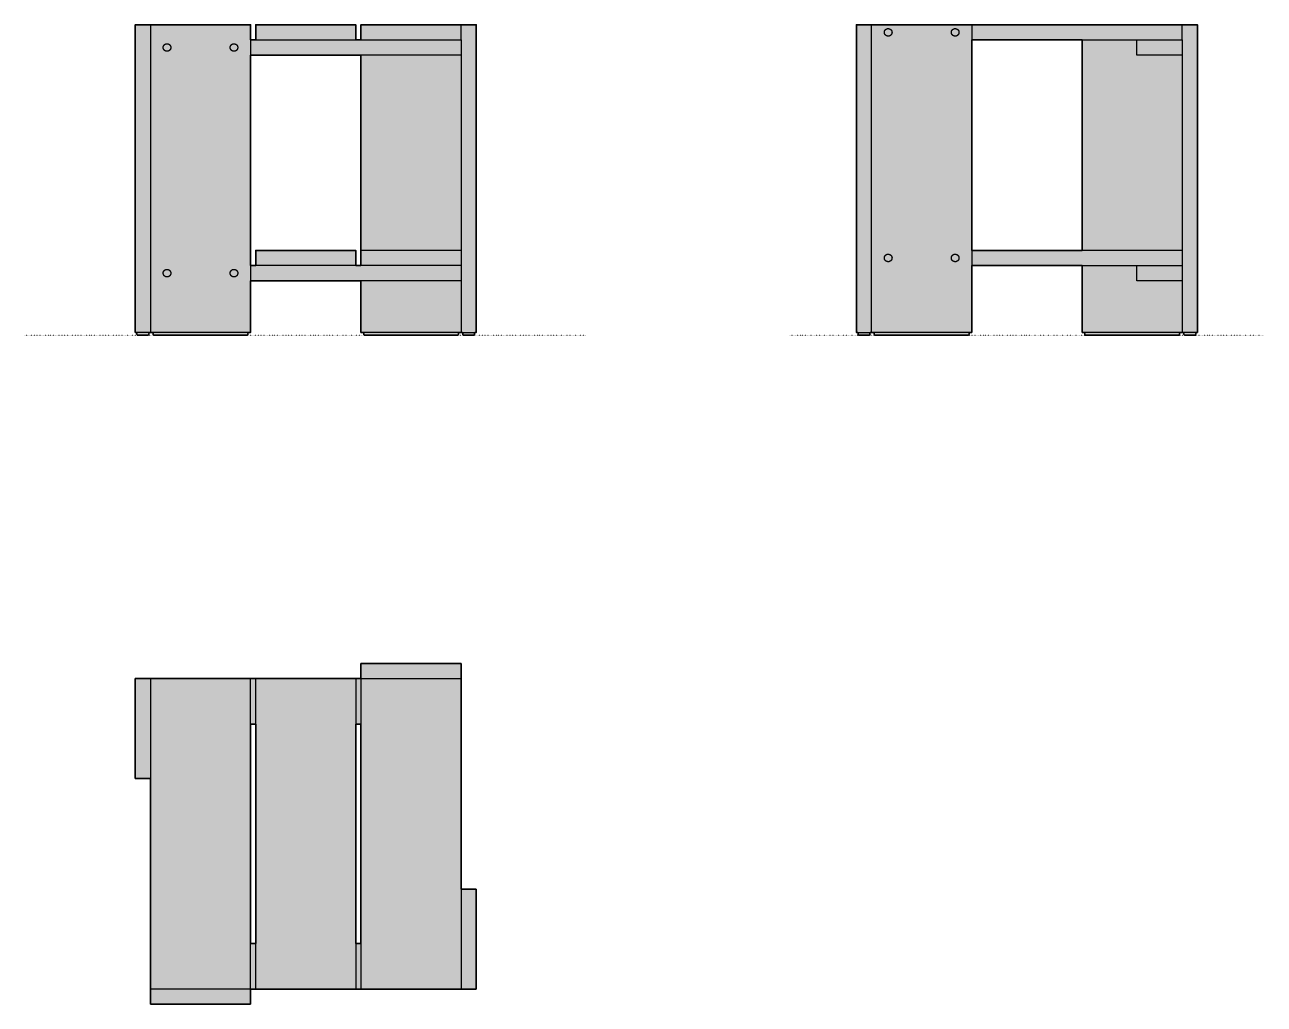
# Model space of a CAD drawing. Header units: millimetres. Extents: x 0 to 1796, y -970 to 450.
import ezdxf

# ---------------------------------------------------------------- set-up
doc = ezdxf.new("R2010")
doc.units = ezdxf.units.MM
doc.linetypes.add('Dots', pattern=[1, 0, -1])
doc.layers.add('Blocks', color=7, linetype='Continuous')
doc.layers.add('Blocks$Fill', color=7, linetype='Continuous', true_color=0xffffff)
for name, color, linetype, lineweight, true_color in [('Blocks$Inner', 7, 'Continuous', 25, 0x007f00), ('Blocks$Outline', 7, 'Continuous', 35, 0xff3f3f), ('Groud', 7, 'Dots', 25, 0x243775)]:
    doc.layers.add(name, color=color, linetype=linetype, lineweight=lineweight, true_color=true_color)

# ---------------------------------------------------------------- blocks, each defined once
blk = doc.blocks.new('Crate Side Table Top')
at = {"layer": 'Blocks$Fill'}
h = blk.add_hatch(color=256, dxfattribs=at)
h.paths.add_polyline_path([(450, 319.5), (305, 319.5), (305, 297.5), (297.5, 297.5), (152.5, 297.5), (145, 297.5), (0, 297.5), (-22, 297.5), (-22, 152.5), (0, 152.5), (0, -152.5), (0, -174.5), (145, -174.5), (145, -152.5), (152.5, -152.5), (297.5, -152.5), (305, -152.5), (450, -152.5), (472, -152.5), (472, -7.5), (450, -7.5), (450, 297.5)], flags=0)
h.paths.add_polyline_path([(305, 231.5), (305, -86.5), (297.5, -86.5), (297.5, 231.5)], flags=0)
h.paths.add_polyline_path([(152.5, 231.5), (152.5, -86.5), (145, -86.5), (145, 231.5)], flags=0)
at = {"layer": 'Blocks$Inner'}
for p, q in [((152.5, -152.5), (152.5, 297.5)), ((297.5, 297.5), (297.5, -152.5)), ((152.5, 231.5), (145, 231.5)), ((305, 231.5), (297.5, 231.5)), ((450, -7.5), (450, -152.5)), ((145, -86.5), (152.5, -86.5)), ((297.5, -86.5), (305, -86.5))]:
    blk.add_line(p, q, dxfattribs=at)
blk.add_lwpolyline([(450, -152.5), (472, -152.5), (472, -7.5), (450, -7.5), (450, 297.5), (450, 319.5), (305, 319.5), (305, 297.5), (305, -152.5)], close=True, dxfattribs=at)
for points in [[(0, 297.5), (0, 152.5), (-22, 152.5), (-22, 297.5), (0, 297.5), (145, 297.5), (152.5, 297.5), (297.5, 297.5), (305, 297.5), (450, 297.5)], [(305, -152.5), (297.5, -152.5), (152.5, -152.5), (145, -152.5), (145, 297.5)], [(0, 152.5), (0, -152.5), (0, -174.5), (145, -174.5), (145, -152.5), (0, -152.5)]]:
    blk.add_lwpolyline(points, dxfattribs=at)
at = {"layer": 'Blocks$Outline'}
for points in [[(450, 319.5), (305, 319.5)], [(305, 319.5), (305, 297.5)], [(450, 297.5), (450, 319.5)], [(0, 297.5), (-22, 297.5)], [(-22, 297.5), (-22, 152.5)], [(145, 297.5), (0, 297.5)], [(152.5, 297.5), (145, 297.5)], [(297.5, 297.5), (152.5, 297.5)], [(305, 297.5), (297.5, 297.5)], [(450, -7.5), (450, 297.5)], [(145, -86.5), (145, 231.5)], [(145, 231.5), (152.5, 231.5)], [(152.5, 231.5), (152.5, -86.5)], [(297.5, -86.5), (297.5, 231.5)], [(297.5, 231.5), (305, 231.5)], [(305, 231.5), (305, -86.5)], [(-22, 152.5), (0, 152.5)], [(0, 152.5), (0, -152.5)], [(472, -7.5), (450, -7.5)], [(472, -152.5), (472, -7.5)], [(152.5, -86.5), (145, -86.5)], [(305, -86.5), (297.5, -86.5)], [(0, -152.5), (0, -174.5)], [(145, -174.5), (145, -152.5)], [(145, -152.5), (152.5, -152.5)], [(152.5, -152.5), (297.5, -152.5)], [(297.5, -152.5), (305, -152.5)], [(305, -152.5), (450, -152.5)], [(450, -152.5), (472, -152.5)], [(0, -174.5), (145, -174.5)]]:
    blk.add_lwpolyline(points, dxfattribs=at)
blk = doc.blocks.new('Crate Side Table Side')
at = {"layer": 'Blocks$Fill'}
h = blk.add_hatch(color=256, dxfattribs=at)
h.paths.add_polyline_path([(588.7, 4), (590.7, 4), (590.7, 41.6), (590.7, 450), (568.7, 450), (96.7, 450), (96.7, 41.6), (96.7, 4), (98.7, 4), (99.1, 1.2), (99.1, 1.2), (99.2, 1.1), (99.2, 1.1), (99.2, 1), (99.2, 1), (99.2, 0.9), (99.2, 0.9), (99.3, 0.8), (99.3, 0.8), (99.3, 0.7), (99.3, 0.7), (99.4, 0.7), (99.4, 0.6), (99.4, 0.6), (99.5, 0.5), (99.5, 0.5), (99.5, 0.5), (99.6, 0.4), (99.6, 0.4), (99.6, 0.4), (99.7, 0.3), (99.7, 0.3), (99.7, 0.3), (99.8, 0.2), (99.8, 0.2), (99.9, 0.2), (99.9, 0.2), (100, 0.1), (100, 0.1), (100.1, 0.1), (100.1, 0.1), (100.2, 0.1), (100.2, 0.1), (100.3, 0), (100.3, 0), (100.4, 0), (100.4, 0), (100.5, 0), (100.5, 0), (100.6, 0), (100.6, 0), (114.8, 0), (114.9, 0), (114.9, 0), (115, 0), (115, 0), (115.1, 0), (115.1, 0), (115.2, 0.1), (115.2, 0.1), (115.3, 0.1), (115.3, 0.1), (115.4, 0.1), (115.4, 0.1), (115.5, 0.2), (115.5, 0.2), (115.6, 0.2), (115.6, 0.3), (115.6, 0.3), (115.7, 0.3), (115.7, 0.3), (115.8, 0.4), (115.8, 0.4), (115.8, 0.4), (115.9, 0.5), (115.9, 0.5), (115.9, 0.6), (116, 0.6), (116, 0.6), (116, 0.7), (116.1, 0.7), (116.1, 0.8), (116.1, 0.8), (116.1, 0.9), (116.2, 0.9), (116.2, 1), (116.2, 1), (116.2, 1.1), (116.2, 1.1), (116.2, 1.2), (116.2, 1.2), (116.3, 1.3), (116.7, 4), (118.7, 4), (122.2, 4), (122.6, 1.2), (122.6, 1.2), (122.7, 1.1), (122.7, 1.1), (122.7, 1), (122.7, 1), (122.7, 0.9), (122.7, 0.9), (122.8, 0.8), (122.8, 0.8), (122.8, 0.7), (122.8, 0.7), (122.9, 0.7), (122.9, 0.6), (122.9, 0.6), (123, 0.5), (123, 0.5), (123, 0.5), (123.1, 0.4), (123.1, 0.4), (123.1, 0.4), (123.2, 0.3), (123.2, 0.3), (123.2, 0.3), (123.3, 0.2), (123.3, 0.2), (123.4, 0.2), (123.4, 0.2), (123.5, 0.1), (123.5, 0.1), (123.6, 0.1), (123.6, 0.1), (123.7, 0.1), (123.7, 0.1), (123.8, 0), (123.8, 0), (123.9, 0), (123.9, 0), (124, 0), (124, 0), (124.1, 0), (124.1, 0), (258.3, 0), (258.4, 0), (258.4, 0), (258.5, 0), (258.5, 0), (258.6, 0), (258.6, 0), (258.7, 0.1), (258.7, 0.1), (258.8, 0.1), (258.8, 0.1), (258.9, 0.1), (258.9, 0.1), (259, 0.2), (259, 0.2), (259.1, 0.2), (259.1, 0.2), (259.1, 0.3), (259.2, 0.3), (259.2, 0.3), (259.3, 0.4), (259.3, 0.4), (259.3, 0.4), (259.4, 0.5), (259.4, 0.5), (259.4, 0.6), (259.5, 0.6), (259.5, 0.6), (259.5, 0.7), (259.6, 0.7), (259.6, 0.8), (259.6, 0.8), (259.6, 0.9), (259.7, 0.9), (259.7, 1), (259.7, 1), (259.7, 1.1), (259.7, 1.1), (259.7, 1.2), (259.7, 1.2), (259.8, 1.3), (260.2, 4), (263.7, 4), (263.7, 41.6), (263.7, 101), (423.7, 101), (423.7, 4), (427.2, 4), (427.6, 1.2), (427.6, 1.2), (427.7, 1.1), (427.7, 1.1), (427.7, 1), (427.7, 1), (427.7, 0.9), (427.7, 0.9), (427.8, 0.8), (427.8, 0.8), (427.8, 0.7), (427.8, 0.7), (427.9, 0.7), (427.9, 0.6), (427.9, 0.6), (428, 0.5), (428, 0.5), (428, 0.5), (428.1, 0.4), (428.1, 0.4), (428.1, 0.4), (428.2, 0.3), (428.2, 0.3), (428.2, 0.3), (428.3, 0.2), (428.3, 0.2), (428.4, 0.2), (428.4, 0.2), (428.5, 0.1), (428.5, 0.1), (428.6, 0.1), (428.6, 0.1), (428.7, 0.1), (428.7, 0.1), (428.8, 0), (428.8, 0), (428.9, 0), (428.9, 0), (429, 0), (429, 0), (429.1, 0), (429.1, 0), (563.3, 0), (563.4, 0), (563.4, 0), (563.5, 0), (563.5, 0), (563.6, 0), (563.6, 0), (563.7, 0.1), (563.7, 0.1), (563.8, 0.1), (563.8, 0.1), (563.9, 0.1), (563.9, 0.1), (564, 0.2), (564, 0.2), (564.1, 0.2), (564.1, 0.2), (564.1, 0.3), (564.2, 0.3), (564.2, 0.3), (564.3, 0.4), (564.3, 0.4), (564.3, 0.4), (564.4, 0.5), (564.4, 0.5), (564.4, 0.6), (564.5, 0.6), (564.5, 0.6), (564.5, 0.7), (564.6, 0.7), (564.6, 0.8), (564.6, 0.8), (564.6, 0.9), (564.7, 0.9), (564.7, 1), (564.7, 1), (564.7, 1.1), (564.7, 1.1), (564.7, 1.2), (564.7, 1.2), (564.8, 1.3), (565.2, 4), (570.7, 4), (571.1, 1.2), (571.1, 1.2), (571.2, 1.1), (571.2, 1.1), (571.2, 1), (571.2, 1), (571.2, 0.9), (571.2, 0.9), (571.3, 0.8), (571.3, 0.8), (571.3, 0.7), (571.3, 0.7), (571.4, 0.7), (571.4, 0.6), (571.4, 0.6), (571.5, 0.5), (571.5, 0.5), (571.5, 0.5), (571.6, 0.4), (571.6, 0.4), (571.6, 0.4), (571.7, 0.3), (571.7, 0.3), (571.7, 0.3), (571.8, 0.2), (571.8, 0.2), (571.9, 0.2), (571.9, 0.2), (572, 0.1), (572, 0.1), (572.1, 0.1), (572.1, 0.1), (572.2, 0.1), (572.2, 0.1), (572.3, 0), (572.3, 0), (572.4, 0), (572.4, 0), (572.5, 0), (572.5, 0), (572.6, 0), (572.6, 0), (586.8, 0), (586.9, 0), (586.9, 0), (587, 0), (587, 0), (587.1, 0), (587.1, 0), (587.2, 0.1), (587.2, 0.1), (587.3, 0.1), (587.3, 0.1), (587.4, 0.1), (587.4, 0.1), (587.5, 0.2), (587.5, 0.2), (587.6, 0.2), (587.6, 0.2), (587.6, 0.3), (587.7, 0.3), (587.7, 0.3), (587.8, 0.4), (587.8, 0.4), (587.8, 0.4), (587.9, 0.5), (587.9, 0.5), (587.9, 0.6), (588, 0.6), (588, 0.6), (588, 0.7), (588.1, 0.7), (588.1, 0.8), (588.1, 0.8), (588.1, 0.9), (588.2, 0.9), (588.2, 1), (588.2, 1), (588.2, 1.1), (588.2, 1.1), (588.2, 1.2), (588.2, 1.2), (588.3, 1.3)], flags=0)
h.paths.add_polyline_path([(423.7, 123), (263.7, 123), (263.7, 428), (423.7, 428)], flags=0)
at = {"layer": 'Blocks$Inner'}
for p, q in [((263.7, 428), (502.7, 428)), ((423.7, 123), (423.7, 428)), ((568.7, 428), (568.7, 101)), ((568.7, 123), (263.7, 123))]:
    blk.add_line(p, q, dxfattribs=at)
for points in [[(568.7, 450), (263.7, 450), (118.7, 450), (96.7, 450), (96.7, 41.6), (96.7, 4), (118.7, 4), (118.7, 41.6), (118.7, 450)], [(263.7, 450), (263.7, 41.6), (263.7, 4), (118.7, 4)], [(568.7, 406), (502.7, 406), (502.7, 428), (568.7, 428), (568.7, 450), (590.7, 450), (590.7, 41.6), (590.7, 4), (568.7, 4), (423.7, 4), (423.7, 41.6), (423.7, 101)], [(263.7, 101), (568.7, 101), (568.7, 79), (502.7, 79), (502.7, 101)], [(568.7, 79), (568.7, 41.6), (568.7, 4)], [(100.1, 0.1), (99.6, 0.4), (99.6, 0.4), (99.5, 0.5), (99.5, 0.5), (99.5, 0.5), (99.4, 0.6), (99.4, 0.6), (99.4, 0.7), (99.3, 0.7), (99.3, 0.7), (99.3, 0.8), (99.3, 0.8), (99.2, 0.9), (99.2, 0.9), (99.2, 1), (99.2, 1), (99.2, 1.1), (99.2, 1.1), (99.1, 1.2), (99.1, 1.2), (99.1, 1.3), (98.7, 4)], [(116.7, 4), (116.3, 1.3), (116.2, 1.2), (116.2, 1.2), (116.2, 1.1), (116.2, 1.1), (116.2, 1), (116.2, 1), (116.2, 0.9), (116.1, 0.9), (116.1, 0.8), (116.1, 0.8), (116.1, 0.7), (116, 0.7), (116, 0.6), (116, 0.6), (115.9, 0.6), (115.9, 0.5), (115.9, 0.5), (115.8, 0.4), (115.8, 0.4), (115.8, 0.4), (115.7, 0.3), (115.7, 0.3), (115.6, 0.3), (115.6, 0.3), (115.6, 0.2), (115.5, 0.2), (115.5, 0.2), (115.4, 0.1), (115.4, 0.1), (115.3, 0.1), (115.3, 0.1), (115.2, 0.1), (115.2, 0.1), (115.1, 0), (115.1, 0), (115, 0), (115, 0), (114.9, 0), (114.9, 0), (114.8, 0), (114.8, 0), (114.7, 0), (113.6, 0), (113.3, 0), (102.1, 0), (101.9, 0), (100.7, 0), (100.6, 0), (100.6, 0), (100.5, 0), (100.5, 0), (100.4, 0), (100.4, 0), (100.3, 0), (100.3, 0), (100.2, 0.1), (100.2, 0.1), (100.1, 0.1), (100.1, 0.1), (100, 0.1), (100, 0.1), (99.9, 0.2), (99.9, 0.2), (99.8, 0.2), (99.8, 0.2), (99.7, 0.3), (99.7, 0.3), (99.7, 0.3), (99.6, 0.4), (99.6, 0.4)], [(123.6, 0.1), (123.1, 0.4), (123.1, 0.4), (123, 0.5), (123, 0.5), (123, 0.5), (122.9, 0.6), (122.9, 0.6), (122.9, 0.7), (122.8, 0.7), (122.8, 0.7), (122.8, 0.8), (122.8, 0.8), (122.7, 0.9), (122.7, 0.9), (122.7, 1), (122.7, 1), (122.7, 1.1), (122.7, 1.1), (122.6, 1.2), (122.6, 1.2), (122.6, 1.3), (122.2, 4)], [(123.1, 0.4), (123.1, 0.4), (123.2, 0.3), (123.2, 0.3), (123.2, 0.3), (123.3, 0.2), (123.3, 0.2), (123.4, 0.2), (123.4, 0.2), (123.5, 0.1), (123.5, 0.1), (123.6, 0.1), (123.6, 0.1), (123.7, 0.1), (123.7, 0.1), (123.8, 0), (123.8, 0), (123.9, 0), (123.9, 0), (124, 0), (124, 0), (124.1, 0), (124.1, 0), (124.2, 0), (125.4, 0), (125.6, 0), (256.8, 0), (257.1, 0), (258.2, 0), (258.3, 0), (258.3, 0), (258.4, 0), (258.4, 0), (258.5, 0), (258.5, 0), (258.6, 0), (258.6, 0), (258.7, 0.1), (258.7, 0.1), (258.8, 0.1), (258.8, 0.1), (258.9, 0.1), (258.9, 0.1), (259, 0.2), (259, 0.2), (259.1, 0.2), (259.1, 0.2), (259.1, 0.3), (259.2, 0.3), (259.2, 0.3), (259.3, 0.4), (259.3, 0.4), (259.3, 0.4), (259.4, 0.5), (259.4, 0.5), (259.4, 0.6), (259.5, 0.6), (259.5, 0.6), (259.5, 0.7), (259.6, 0.7), (259.6, 0.8), (259.6, 0.8), (259.6, 0.9), (259.7, 0.9), (259.7, 1), (259.7, 1), (259.7, 1.1), (259.7, 1.1), (259.7, 1.2), (259.7, 1.2), (259.8, 1.3), (260.2, 4)], [(428.6, 0.1), (428.1, 0.4), (428.1, 0.4), (428, 0.5), (428, 0.5), (428, 0.5), (427.9, 0.6), (427.9, 0.6), (427.9, 0.7), (427.8, 0.7), (427.8, 0.7), (427.8, 0.8), (427.8, 0.8), (427.7, 0.9), (427.7, 0.9), (427.7, 1), (427.7, 1), (427.7, 1.1), (427.7, 1.1), (427.6, 1.2), (427.6, 1.2), (427.6, 1.3), (427.2, 4)], [(428.1, 0.4), (428.1, 0.4), (428.2, 0.3), (428.2, 0.3), (428.2, 0.3), (428.3, 0.2), (428.3, 0.2), (428.4, 0.2), (428.4, 0.2), (428.5, 0.1), (428.5, 0.1), (428.6, 0.1), (428.6, 0.1), (428.7, 0.1), (428.7, 0.1), (428.8, 0), (428.8, 0), (428.9, 0), (428.9, 0), (429, 0), (429, 0), (429.1, 0), (429.1, 0), (429.2, 0), (430.4, 0), (430.6, 0), (561.8, 0), (562.1, 0), (563.2, 0), (563.3, 0), (563.3, 0), (563.4, 0), (563.4, 0), (563.5, 0), (563.5, 0), (563.6, 0), (563.6, 0), (563.7, 0.1), (563.7, 0.1), (563.8, 0.1), (563.8, 0.1), (563.9, 0.1), (563.9, 0.1), (564, 0.2), (564, 0.2), (564.1, 0.2), (564.1, 0.2), (564.1, 0.3), (564.2, 0.3), (564.2, 0.3), (564.3, 0.4), (564.3, 0.4), (564.3, 0.4), (564.4, 0.5), (564.4, 0.5), (564.4, 0.6), (564.5, 0.6), (564.5, 0.6), (564.5, 0.7), (564.6, 0.7), (564.6, 0.8), (564.6, 0.8), (564.6, 0.9), (564.7, 0.9), (564.7, 1), (564.7, 1), (564.7, 1.1), (564.7, 1.1), (564.7, 1.2), (564.7, 1.2), (564.8, 1.3), (565.2, 4)], [(572.1, 0.1), (571.6, 0.4), (571.6, 0.4), (571.5, 0.5), (571.5, 0.5), (571.5, 0.5), (571.4, 0.6), (571.4, 0.6), (571.4, 0.7), (571.3, 0.7), (571.3, 0.7), (571.3, 0.8), (571.3, 0.8), (571.2, 0.9), (571.2, 0.9), (571.2, 1), (571.2, 1), (571.2, 1.1), (571.2, 1.1), (571.1, 1.2), (571.1, 1.2), (571.1, 1.3), (570.7, 4)], [(571.6, 0.4), (571.6, 0.4), (571.7, 0.3), (571.7, 0.3), (571.7, 0.3), (571.8, 0.2), (571.8, 0.2), (571.9, 0.2), (571.9, 0.2), (572, 0.1), (572, 0.1), (572.1, 0.1), (572.1, 0.1), (572.2, 0.1), (572.2, 0.1), (572.3, 0), (572.3, 0), (572.4, 0), (572.4, 0), (572.5, 0), (572.5, 0), (572.6, 0), (572.6, 0), (572.7, 0), (573.9, 0), (574.1, 0), (585.3, 0), (585.6, 0), (586.7, 0), (586.8, 0), (586.8, 0), (586.9, 0), (586.9, 0), (587, 0), (587, 0), (587.1, 0), (587.1, 0), (587.2, 0.1), (587.2, 0.1), (587.3, 0.1), (587.3, 0.1), (587.4, 0.1), (587.4, 0.1), (587.5, 0.2), (587.5, 0.2), (587.6, 0.2), (587.6, 0.2), (587.6, 0.3), (587.7, 0.3), (587.7, 0.3), (587.8, 0.4), (587.8, 0.4), (587.8, 0.4), (587.9, 0.5), (587.9, 0.5), (587.9, 0.6), (588, 0.6), (588, 0.6), (588, 0.7), (588.1, 0.7), (588.1, 0.8), (588.1, 0.8), (588.1, 0.9), (588.2, 0.9), (588.2, 1), (588.2, 1), (588.2, 1.1), (588.2, 1.1), (588.2, 1.2), (588.2, 1.2), (588.3, 1.3), (588.7, 4)]]:
    blk.add_lwpolyline(points, dxfattribs=at)
for points in [[(137.2, 438.8), (137.2, 437.9), (137.8, 436.3), (138.9, 434.9), (140.3, 434), (142, 433.5), (143.7, 433.5), (145.4, 434.1), (146.8, 435.2), (147.7, 436.6), (148.2, 438.3), (148.2, 440.1), (147.6, 441.7), (146.5, 443.1), (145, 444), (143.4, 444.5), (141.6, 444.5), (140, 443.9), (138.6, 442.8), (137.6, 441.4), (137.2, 439.7), (137.2, 438.8)], [(234.2, 438.8), (234.2, 437.9), (234.8, 436.3), (235.9, 434.9), (237.3, 434), (239, 433.5), (240.7, 433.5), (242.4, 434.1), (243.8, 435.2), (244.7, 436.6), (245.2, 438.3), (245.2, 440.1), (244.6, 441.7), (243.5, 443.1), (242, 444), (240.4, 444.5), (238.6, 444.5), (237, 443.9), (235.6, 442.8), (234.6, 441.4), (234.2, 439.7), (234.2, 438.8)], [(137.2, 111.8), (137.2, 110.9), (137.8, 109.3), (138.9, 107.9), (140.3, 107), (142, 106.5), (143.7, 106.5), (145.4, 107.1), (146.8, 108.2), (147.7, 109.6), (148.2, 111.3), (148.2, 113.1), (147.6, 114.7), (146.5, 116.1), (145, 117), (143.4, 117.5), (141.6, 117.5), (140, 116.9), (138.6, 115.8), (137.6, 114.4), (137.2, 112.7), (137.2, 111.8)], [(234.2, 111.8), (234.2, 110.9), (234.8, 109.3), (235.9, 107.9), (237.3, 107), (239, 106.5), (240.7, 106.5), (242.4, 107.1), (243.8, 108.2), (244.7, 109.6), (245.2, 111.3), (245.2, 113.1), (244.6, 114.7), (243.5, 116.1), (242, 117), (240.4, 117.5), (238.6, 117.5), (237, 116.9), (235.6, 115.8), (234.6, 114.4), (234.2, 112.7), (234.2, 111.8)]]:
    blk.add_open_spline(points, degree=2, dxfattribs=at)
at = {"layer": 'Blocks$Outline'}
for points in [[(568.7, 450), (263.7, 450), (118.7, 450), (96.7, 450), (96.7, 41.6), (96.7, 4), (98.7, 4)], [(588.7, 4), (590.7, 4), (590.7, 41.6), (590.7, 450), (568.7, 450)], [(263.7, 123), (263.7, 428)], [(263.7, 428), (423.7, 428)], [(423.7, 428), (423.7, 123)], [(423.7, 123), (263.7, 123)], [(260.2, 4), (263.7, 4), (263.7, 41.6), (263.7, 101)], [(263.7, 101), (423.7, 101)], [(423.7, 101), (423.7, 41.6), (423.7, 4), (427.2, 4)], [(98.7, 4), (99.1, 1.3), (99.1, 1.2), (99.1, 1.2), (99.2, 1.1), (99.2, 1.1), (99.2, 1), (99.2, 1), (99.2, 0.9), (99.2, 0.9), (99.3, 0.8), (99.3, 0.8), (99.3, 0.7), (99.3, 0.7), (99.4, 0.7), (99.4, 0.6), (99.4, 0.6), (99.5, 0.5), (99.5, 0.5), (99.5, 0.5), (99.6, 0.4), (99.6, 0.4)], [(99.6, 0.4), (99.6, 0.4), (99.7, 0.3), (99.7, 0.3), (99.7, 0.3), (99.8, 0.2), (99.8, 0.2), (99.9, 0.2), (99.9, 0.2), (100, 0.1), (100, 0.1), (100.1, 0.1), (100.1, 0.1), (100.2, 0.1), (100.2, 0.1), (100.3, 0), (100.3, 0), (100.4, 0), (100.4, 0), (100.5, 0), (100.5, 0), (100.6, 0), (100.6, 0), (100.7, 0), (101.9, 0), (102.1, 0), (113.3, 0), (113.6, 0), (114.7, 0), (114.8, 0), (114.8, 0), (114.9, 0), (114.9, 0), (115, 0), (115, 0), (115.1, 0), (115.1, 0), (115.2, 0.1), (115.2, 0.1), (115.3, 0.1), (115.3, 0.1), (115.4, 0.1), (115.4, 0.1), (115.5, 0.2), (115.5, 0.2), (115.6, 0.2), (115.6, 0.3), (115.6, 0.3), (115.7, 0.3), (115.7, 0.3), (115.8, 0.4), (115.8, 0.4), (115.8, 0.4), (115.9, 0.5), (115.9, 0.5), (115.9, 0.6), (116, 0.6), (116, 0.6), (116, 0.7), (116.1, 0.7), (116.1, 0.8), (116.1, 0.8), (116.1, 0.9), (116.2, 0.9), (116.2, 1), (116.2, 1), (116.2, 1.1), (116.2, 1.1), (116.2, 1.2), (116.2, 1.2), (116.3, 1.3), (116.7, 4)], [(116.7, 4), (118.7, 4)], [(118.7, 4), (122.2, 4)], [(122.2, 4), (122.6, 1.3), (122.6, 1.2), (122.6, 1.2), (122.7, 1.1), (122.7, 1.1), (122.7, 1), (122.7, 1), (122.7, 0.9), (122.7, 0.9), (122.8, 0.8), (122.8, 0.8), (122.8, 0.7), (122.8, 0.7), (122.9, 0.7), (122.9, 0.6), (122.9, 0.6), (123, 0.5), (123, 0.5), (123, 0.5), (123.1, 0.4), (123.1, 0.4)], [(123.1, 0.4), (123.1, 0.4), (123.2, 0.3), (123.2, 0.3), (123.2, 0.3), (123.3, 0.2), (123.3, 0.2), (123.4, 0.2), (123.4, 0.2), (123.5, 0.1), (123.5, 0.1), (123.6, 0.1), (123.6, 0.1), (123.7, 0.1), (123.7, 0.1), (123.8, 0), (123.8, 0), (123.9, 0), (123.9, 0), (124, 0), (124, 0), (124.1, 0), (124.1, 0), (124.2, 0), (125.4, 0), (125.6, 0), (256.8, 0), (257.1, 0), (258.2, 0), (258.3, 0), (258.3, 0), (258.4, 0), (258.4, 0), (258.5, 0), (258.5, 0), (258.6, 0), (258.6, 0), (258.7, 0.1), (258.7, 0.1), (258.8, 0.1), (258.8, 0.1), (258.9, 0.1), (258.9, 0.1), (259, 0.2), (259, 0.2), (259.1, 0.2), (259.1, 0.2), (259.1, 0.3), (259.2, 0.3), (259.2, 0.3), (259.3, 0.4), (259.3, 0.4), (259.3, 0.4), (259.4, 0.5), (259.4, 0.5), (259.4, 0.6), (259.5, 0.6), (259.5, 0.6), (259.5, 0.7), (259.6, 0.7), (259.6, 0.8), (259.6, 0.8), (259.6, 0.9), (259.7, 0.9), (259.7, 1), (259.7, 1), (259.7, 1.1), (259.7, 1.1), (259.7, 1.2), (259.7, 1.2), (259.8, 1.3), (260.2, 4)], [(427.2, 4), (427.6, 1.3), (427.6, 1.2), (427.6, 1.2), (427.7, 1.1), (427.7, 1.1), (427.7, 1), (427.7, 1), (427.7, 0.9), (427.7, 0.9), (427.8, 0.8), (427.8, 0.8), (427.8, 0.7), (427.8, 0.7), (427.9, 0.7), (427.9, 0.6), (427.9, 0.6), (428, 0.5), (428, 0.5), (428, 0.5), (428.1, 0.4), (428.1, 0.4)], [(428.1, 0.4), (428.1, 0.4), (428.2, 0.3), (428.2, 0.3), (428.2, 0.3), (428.3, 0.2), (428.3, 0.2), (428.4, 0.2), (428.4, 0.2), (428.5, 0.1), (428.5, 0.1), (428.6, 0.1), (428.6, 0.1), (428.7, 0.1), (428.7, 0.1), (428.8, 0), (428.8, 0), (428.9, 0), (428.9, 0), (429, 0), (429, 0), (429.1, 0), (429.1, 0), (429.2, 0), (430.4, 0), (430.6, 0), (561.8, 0), (562.1, 0), (563.2, 0), (563.3, 0), (563.3, 0), (563.4, 0), (563.4, 0), (563.5, 0), (563.5, 0), (563.6, 0), (563.6, 0), (563.7, 0.1), (563.7, 0.1), (563.8, 0.1), (563.8, 0.1), (563.9, 0.1), (563.9, 0.1), (564, 0.2), (564, 0.2), (564.1, 0.2), (564.1, 0.2), (564.1, 0.3), (564.2, 0.3), (564.2, 0.3), (564.3, 0.4), (564.3, 0.4), (564.3, 0.4), (564.4, 0.5), (564.4, 0.5), (564.4, 0.6), (564.5, 0.6), (564.5, 0.6), (564.5, 0.7), (564.6, 0.7), (564.6, 0.8), (564.6, 0.8), (564.6, 0.9), (564.7, 0.9), (564.7, 1), (564.7, 1), (564.7, 1.1), (564.7, 1.1), (564.7, 1.2), (564.7, 1.2), (564.8, 1.3), (565.2, 4)], [(565.2, 4), (568.7, 4), (570.7, 4)], [(570.7, 4), (571.1, 1.3), (571.1, 1.2), (571.1, 1.2), (571.2, 1.1), (571.2, 1.1), (571.2, 1), (571.2, 1), (571.2, 0.9), (571.2, 0.9), (571.3, 0.8), (571.3, 0.8), (571.3, 0.7), (571.3, 0.7), (571.4, 0.7), (571.4, 0.6), (571.4, 0.6), (571.5, 0.5), (571.5, 0.5), (571.5, 0.5), (571.6, 0.4), (571.6, 0.4)], [(571.6, 0.4), (571.6, 0.4), (571.7, 0.3), (571.7, 0.3), (571.7, 0.3), (571.8, 0.2), (571.8, 0.2), (571.9, 0.2), (571.9, 0.2), (572, 0.1), (572, 0.1), (572.1, 0.1), (572.1, 0.1), (572.2, 0.1), (572.2, 0.1), (572.3, 0), (572.3, 0), (572.4, 0), (572.4, 0), (572.5, 0), (572.5, 0), (572.6, 0), (572.6, 0), (572.7, 0), (573.9, 0), (574.1, 0), (585.3, 0), (585.6, 0), (586.7, 0), (586.8, 0), (586.8, 0), (586.9, 0), (586.9, 0), (587, 0), (587, 0), (587.1, 0), (587.1, 0), (587.2, 0.1), (587.2, 0.1), (587.3, 0.1), (587.3, 0.1), (587.4, 0.1), (587.4, 0.1), (587.5, 0.2), (587.5, 0.2), (587.6, 0.2), (587.6, 0.2), (587.6, 0.3), (587.7, 0.3), (587.7, 0.3), (587.8, 0.4), (587.8, 0.4), (587.8, 0.4), (587.9, 0.5), (587.9, 0.5), (587.9, 0.6), (588, 0.6), (588, 0.6), (588, 0.7), (588.1, 0.7), (588.1, 0.8), (588.1, 0.8), (588.1, 0.9), (588.2, 0.9), (588.2, 1), (588.2, 1), (588.2, 1.1), (588.2, 1.1), (588.2, 1.2), (588.2, 1.2), (588.3, 1.3), (588.7, 4)]]:
    blk.add_lwpolyline(points, dxfattribs=at)
blk = doc.blocks.new('Crate Side Table Front')
at = {"layer": 'Blocks$Fill'}
h = blk.add_hatch(color=256, dxfattribs=at)
h.paths.add_polyline_path([(652, 4), (654, 4), (654, 41.6), (654, 450), (632, 450), (487, 450), (487, 428), (479.5, 428), (479.5, 450), (334.5, 450), (334.5, 428), (327, 428), (327, 450), (182, 450), (160, 450), (160, 41.6), (160, 4), (162, 4), (162.5, 1.2), (162.5, 1.2), (162.5, 1.1), (162.5, 1.1), (162.5, 1), (162.5, 1), (162.6, 0.9), (162.6, 0.9), (162.6, 0.8), (162.6, 0.8), (162.6, 0.7), (162.7, 0.7), (162.7, 0.7), (162.7, 0.6), (162.8, 0.6), (162.8, 0.5), (162.8, 0.5), (162.9, 0.5), (162.9, 0.4), (162.9, 0.4), (163, 0.4), (163, 0.3), (163, 0.3), (163.1, 0.3), (163.1, 0.2), (163.2, 0.2), (163.2, 0.2), (163.3, 0.2), (163.3, 0.1), (163.3, 0.1), (163.4, 0.1), (163.4, 0.1), (163.5, 0.1), (163.5, 0.1), (163.6, 0), (163.6, 0), (163.7, 0), (163.7, 0), (163.8, 0), (163.8, 0), (163.9, 0), (163.9, 0), (178.2, 0), (178.2, 0), (178.3, 0), (178.3, 0), (178.4, 0), (178.4, 0), (178.5, 0), (178.5, 0.1), (178.6, 0.1), (178.6, 0.1), (178.7, 0.1), (178.7, 0.1), (178.8, 0.2), (178.8, 0.2), (178.9, 0.2), (178.9, 0.2), (179, 0.3), (179, 0.3), (179.1, 0.3), (179.1, 0.4), (179.1, 0.4), (179.2, 0.4), (179.2, 0.5), (179.2, 0.5), (179.3, 0.6), (179.3, 0.6), (179.3, 0.6), (179.4, 0.7), (179.4, 0.7), (179.4, 0.8), (179.4, 0.8), (179.5, 0.9), (179.5, 0.9), (179.5, 1), (179.5, 1), (179.5, 1.1), (179.6, 1.1), (179.6, 1.2), (179.6, 1.2), (179.6, 1.3), (180, 4), (182, 4), (185.5, 4), (186, 1.2), (186, 1.2), (186, 1.1), (186, 1.1), (186, 1), (186, 1), (186.1, 0.9), (186.1, 0.9), (186.1, 0.8), (186.1, 0.8), (186.1, 0.7), (186.2, 0.7), (186.2, 0.7), (186.2, 0.6), (186.3, 0.6), (186.3, 0.5), (186.3, 0.5), (186.4, 0.5), (186.4, 0.4), (186.4, 0.4), (186.5, 0.4), (186.5, 0.3), (186.5, 0.3), (186.6, 0.3), (186.6, 0.2), (186.7, 0.2), (186.7, 0.2), (186.8, 0.2), (186.8, 0.1), (186.8, 0.1), (186.9, 0.1), (186.9, 0.1), (187, 0.1), (187, 0.1), (187.1, 0), (187.1, 0), (187.2, 0), (187.2, 0), (187.3, 0), (187.3, 0), (187.4, 0), (187.4, 0), (321.7, 0), (321.7, 0), (321.8, 0), (321.8, 0), (321.9, 0), (321.9, 0), (322, 0), (322, 0.1), (322.1, 0.1), (322.1, 0.1), (322.2, 0.1), (322.2, 0.1), (322.2, 0.1), (322.3, 0.2), (322.3, 0.2), (322.4, 0.2), (322.4, 0.2), (322.5, 0.3), (322.5, 0.3), (322.6, 0.3), (322.6, 0.4), (322.6, 0.4), (322.7, 0.4), (322.7, 0.5), (322.7, 0.5), (322.8, 0.6), (322.8, 0.6), (322.8, 0.6), (322.9, 0.7), (322.9, 0.7), (322.9, 0.8), (322.9, 0.8), (323, 0.9), (323, 0.9), (323, 1), (323, 1), (323, 1.1), (323.1, 1.1), (323.1, 1.2), (323.1, 1.2), (323.1, 1.3), (323.5, 4), (327, 4), (327, 41.6), (327, 79), (487, 79), (487, 4), (490.5, 4), (491, 1.2), (491, 1.2), (491, 1.1), (491, 1.1), (491, 1), (491, 1), (491.1, 0.9), (491.1, 0.9), (491.1, 0.8), (491.1, 0.8), (491.1, 0.7), (491.2, 0.7), (491.2, 0.7), (491.2, 0.6), (491.3, 0.6), (491.3, 0.5), (491.3, 0.5), (491.4, 0.5), (491.4, 0.4), (491.4, 0.4), (491.5, 0.4), (491.5, 0.3), (491.5, 0.3), (491.6, 0.3), (491.6, 0.2), (491.7, 0.2), (491.7, 0.2), (491.8, 0.2), (491.8, 0.1), (491.8, 0.1), (491.9, 0.1), (491.9, 0.1), (492, 0.1), (492, 0.1), (492.1, 0), (492.1, 0), (492.2, 0), (492.2, 0), (492.3, 0), (492.3, 0), (492.4, 0), (492.4, 0), (626.7, 0), (626.7, 0), (626.8, 0), (626.8, 0), (626.9, 0), (626.9, 0), (627, 0), (627, 0.1), (627.1, 0.1), (627.1, 0.1), (627.2, 0.1), (627.2, 0.1), (627.2, 0.1), (627.3, 0.2), (627.3, 0.2), (627.4, 0.2), (627.4, 0.2), (627.5, 0.3), (627.5, 0.3), (627.6, 0.3), (627.6, 0.4), (627.6, 0.4), (627.7, 0.4), (627.7, 0.5), (627.7, 0.5), (627.8, 0.6), (627.8, 0.6), (627.8, 0.6), (627.9, 0.7), (627.9, 0.7), (627.9, 0.8), (627.9, 0.8), (628, 0.9), (628, 0.9), (628, 1), (628, 1), (628, 1.1), (628.1, 1.1), (628.1, 1.2), (628.1, 1.2), (628.1, 1.3), (628.5, 4), (632, 4), (634, 4), (634.5, 1.2), (634.5, 1.2), (634.5, 1.1), (634.5, 1.1), (634.5, 1), (634.5, 1), (634.6, 0.9), (634.6, 0.9), (634.6, 0.8), (634.6, 0.8), (634.6, 0.7), (634.7, 0.7), (634.7, 0.7), (634.7, 0.6), (634.8, 0.6), (634.8, 0.5), (634.8, 0.5), (634.9, 0.5), (634.9, 0.4), (634.9, 0.4), (635, 0.4), (635, 0.3), (635, 0.3), (635.1, 0.3), (635.1, 0.2), (635.2, 0.2), (635.2, 0.2), (635.3, 0.2), (635.3, 0.1), (635.3, 0.1), (635.4, 0.1), (635.4, 0.1), (635.5, 0.1), (635.5, 0.1), (635.6, 0), (635.6, 0), (635.7, 0), (635.7, 0), (635.8, 0), (635.8, 0), (635.9, 0), (635.9, 0), (650.2, 0), (650.2, 0), (650.3, 0), (650.3, 0), (650.4, 0), (650.4, 0), (650.5, 0), (650.5, 0.1), (650.6, 0.1), (650.6, 0.1), (650.7, 0.1), (650.7, 0.1), (650.7, 0.1), (650.8, 0.2), (650.8, 0.2), (650.9, 0.2), (650.9, 0.2), (651, 0.3), (651, 0.3), (651.1, 0.3), (651.1, 0.4), (651.1, 0.4), (651.2, 0.4), (651.2, 0.5), (651.2, 0.5), (651.3, 0.6), (651.3, 0.6), (651.3, 0.6), (651.4, 0.7), (651.4, 0.7), (651.4, 0.8), (651.4, 0.8), (651.5, 0.9), (651.5, 0.9), (651.5, 1), (651.5, 1), (651.5, 1.1), (651.6, 1.1), (651.6, 1.2), (651.6, 1.2), (651.6, 1.3)], flags=0)
h.paths.add_polyline_path([(479.5, 101), (479.5, 123), (334.5, 123), (334.5, 101), (327, 101), (327, 406), (487, 406), (487, 123), (487, 101)], flags=0)
at = {"layer": 'Blocks$Inner'}
for p, q in [((327, 428), (632, 428)), ((632, 406), (327, 406)), ((487, 123), (487, 406)), ((632, 101), (327, 101)), ((632, 79), (327, 79))]:
    blk.add_line(p, q, dxfattribs=at)
for points in [[(182, 450), (182, 41.6), (182, 4), (160, 4), (160, 41.6), (160, 450), (182, 450), (327, 450), (327, 41.6), (327, 4), (182, 4)], [(479.5, 428), (479.5, 450), (334.5, 450), (334.5, 428)], [(632, 428), (632, 450), (487, 450), (487, 428)], [(632, 428), (632, 41.6), (632, 4), (654, 4), (654, 41.6), (654, 450), (632, 450)], [(479.5, 101), (479.5, 123), (334.5, 123), (334.5, 101)], [(632, 123), (487, 123), (487, 101)], [(632, 4), (487, 4), (487, 41.6), (487, 79)], [(180, 4), (179.6, 1.3), (179.6, 1.2), (179.6, 1.2), (179.6, 1.1), (179.5, 1.1), (179.5, 1), (179.5, 1), (179.5, 0.9), (179.5, 0.9), (179.4, 0.8), (179.4, 0.8), (179.4, 0.7), (179.4, 0.7), (179.3, 0.6), (179.3, 0.6), (179.3, 0.6), (179.2, 0.5), (179.2, 0.5), (179.2, 0.4), (179.1, 0.4), (179.1, 0.4), (179.1, 0.3), (179, 0.3), (179, 0.3), (178.9, 0.2), (178.9, 0.2), (178.8, 0.2), (178.8, 0.2), (178.7, 0.1), (178.7, 0.1), (178.7, 0.1), (178.6, 0.1), (178.6, 0.1), (178.5, 0.1), (178.5, 0), (178.4, 0), (178.4, 0), (178.3, 0), (178.3, 0), (178.2, 0), (178.2, 0), (178.1, 0), (178, 0), (177, 0), (176.6, 0), (165.4, 0), (165.2, 0), (164, 0), (163.9, 0), (163.9, 0), (163.8, 0), (163.8, 0), (163.7, 0), (163.7, 0), (163.6, 0), (163.6, 0), (163.5, 0.1), (163.5, 0.1), (163.4, 0.1), (163.4, 0.1), (163.3, 0.1), (163.3, 0.1), (163.3, 0.2), (163.2, 0.2), (163.2, 0.2), (163.1, 0.2), (163.1, 0.3), (163, 0.3), (163, 0.3), (163, 0.4), (162.9, 0.4), (162.9, 0.4), (162.9, 0.5), (162.8, 0.5), (162.8, 0.5), (162.8, 0.6), (162.7, 0.6), (162.7, 0.7), (162.7, 0.7), (162.6, 0.7), (162.6, 0.8), (162.6, 0.8), (162.6, 0.9), (162.6, 0.9), (162.5, 1), (162.5, 1), (162.5, 1.1), (162.5, 1.1), (162.5, 1.2), (162.5, 1.2), (162.5, 1.3), (162, 4)], [(323.5, 4), (323.1, 1.3), (323.1, 1.2), (323.1, 1.2), (323.1, 1.1), (323, 1.1), (323, 1), (323, 1), (323, 0.9), (323, 0.9), (322.9, 0.8), (322.9, 0.8), (322.9, 0.7), (322.9, 0.7), (322.8, 0.6), (322.8, 0.6), (322.8, 0.6), (322.7, 0.5), (322.7, 0.5), (322.7, 0.4), (322.6, 0.4), (322.6, 0.4), (322.6, 0.3), (322.5, 0.3), (322.5, 0.3), (322.4, 0.2), (322.4, 0.2), (322.3, 0.2), (322.3, 0.2), (322.2, 0.1), (322.2, 0.1), (322.2, 0.1), (322.1, 0.1), (322.1, 0.1), (322, 0.1), (322, 0), (321.9, 0), (321.9, 0), (321.8, 0), (321.8, 0), (321.7, 0), (321.7, 0), (321.6, 0), (321.5, 0), (320.5, 0), (320.1, 0), (188.9, 0), (188.7, 0), (187.5, 0), (187.4, 0), (187.4, 0), (187.3, 0), (187.3, 0), (187.2, 0), (187.2, 0), (187.1, 0), (187.1, 0), (187, 0.1), (187, 0.1), (186.9, 0.1), (186.9, 0.1), (186.8, 0.1), (186.8, 0.1), (186.8, 0.2), (186.7, 0.2), (186.7, 0.2), (186.6, 0.2), (186.6, 0.3), (186.5, 0.3), (186.5, 0.3), (186.5, 0.4), (186.4, 0.4), (186.4, 0.4), (186.4, 0.5), (186.3, 0.5), (186.3, 0.5), (186.3, 0.6), (186.2, 0.6), (186.2, 0.7), (186.2, 0.7), (186.1, 0.7), (186.1, 0.8), (186.1, 0.8), (186.1, 0.9), (186.1, 0.9), (186, 1), (186, 1), (186, 1.1), (186, 1.1), (186, 1.2), (186, 1.2), (186, 1.3), (185.5, 4)], [(628.5, 4), (628.1, 1.3), (628.1, 1.2), (628.1, 1.2), (628.1, 1.1), (628, 1.1), (628, 1), (628, 1), (628, 0.9), (628, 0.9), (627.9, 0.8), (627.9, 0.8), (627.9, 0.7), (627.9, 0.7), (627.8, 0.6), (627.8, 0.6), (627.8, 0.6), (627.7, 0.5), (627.7, 0.5), (627.7, 0.4), (627.6, 0.4), (627.6, 0.4), (627.6, 0.3), (627.5, 0.3), (627.5, 0.3), (627.4, 0.2), (627.4, 0.2), (627.3, 0.2), (627.3, 0.2), (627.2, 0.1), (627.2, 0.1), (627.2, 0.1), (627.1, 0.1), (627.1, 0.1), (627, 0.1), (627, 0), (626.9, 0), (626.9, 0), (626.8, 0), (626.8, 0), (626.7, 0), (626.7, 0), (626.6, 0), (626.5, 0), (625.5, 0), (625.1, 0), (493.9, 0), (493.7, 0), (492.5, 0), (492.4, 0), (492.4, 0), (492.3, 0), (492.3, 0), (492.2, 0), (492.2, 0), (492.1, 0), (492.1, 0), (492, 0.1), (492, 0.1), (491.9, 0.1), (491.9, 0.1), (491.8, 0.1), (491.8, 0.1), (491.8, 0.2), (491.7, 0.2), (491.7, 0.2), (491.6, 0.2), (491.6, 0.3), (491.5, 0.3), (491.5, 0.3), (491.5, 0.4), (491.4, 0.4), (491.4, 0.4), (491.4, 0.5), (491.3, 0.5), (491.3, 0.5), (491.3, 0.6), (491.2, 0.6), (491.2, 0.7), (491.2, 0.7), (491.1, 0.7), (491.1, 0.8), (491.1, 0.8), (491.1, 0.9), (491.1, 0.9), (491, 1), (491, 1), (491, 1.1), (491, 1.1), (491, 1.2), (491, 1.2), (491, 1.3), (490.5, 4)], [(652, 4), (651.6, 1.3), (651.6, 1.2), (651.6, 1.2), (651.6, 1.1), (651.5, 1.1), (651.5, 1), (651.5, 1), (651.5, 0.9), (651.5, 0.9), (651.4, 0.8), (651.4, 0.8), (651.4, 0.7), (651.4, 0.7), (651.3, 0.6), (651.3, 0.6), (651.3, 0.6), (651.2, 0.5), (651.2, 0.5), (651.2, 0.4), (651.1, 0.4), (651.1, 0.4), (651.1, 0.3), (651, 0.3), (651, 0.3), (650.9, 0.2), (650.9, 0.2), (650.8, 0.2), (650.8, 0.2), (650.7, 0.1), (650.7, 0.1), (650.7, 0.1), (650.6, 0.1), (650.6, 0.1), (650.5, 0.1), (650.5, 0), (650.4, 0), (650.4, 0), (650.3, 0), (650.3, 0), (650.2, 0), (650.2, 0), (650.1, 0), (650, 0), (649, 0), (648.6, 0), (637.4, 0), (637.2, 0), (636, 0), (635.9, 0), (635.9, 0), (635.8, 0), (635.8, 0), (635.7, 0), (635.7, 0), (635.6, 0), (635.6, 0), (635.5, 0.1), (635.5, 0.1), (635.4, 0.1), (635.4, 0.1), (635.3, 0.1), (635.3, 0.1), (635.3, 0.2), (635.2, 0.2), (635.2, 0.2), (635.1, 0.2), (635.1, 0.3), (635, 0.3), (635, 0.3), (635, 0.4), (634.9, 0.4), (634.9, 0.4), (634.9, 0.5), (634.8, 0.5), (634.8, 0.5), (634.8, 0.6), (634.7, 0.6), (634.7, 0.7), (634.7, 0.7), (634.6, 0.7), (634.6, 0.8), (634.6, 0.8), (634.6, 0.9), (634.6, 0.9), (634.5, 1), (634.5, 1), (634.5, 1.1), (634.5, 1.1), (634.5, 1.2), (634.5, 1.2), (634.5, 1.3), (634, 4)]]:
    blk.add_lwpolyline(points, dxfattribs=at)
for points in [[(200.5, 416.8), (200.6, 415.9), (201.2, 414.3), (202.2, 412.9), (203.7, 412), (205.3, 411.5), (207.1, 411.5), (208.7, 412.1), (210.1, 413.2), (211.1, 414.6), (211.5, 416.3), (211.5, 418.1), (210.9, 419.7), (209.8, 421.1), (208.4, 422), (206.7, 422.5), (205, 422.5), (203.3, 421.9), (202, 420.8), (201, 419.4), (200.5, 417.7), (200.5, 416.8)], [(297.5, 416.8), (297.6, 415.9), (298.2, 414.3), (299.2, 412.9), (300.7, 412), (302.3, 411.5), (304.1, 411.5), (305.7, 412.1), (307.1, 413.2), (308.1, 414.6), (308.5, 416.3), (308.5, 418.1), (307.9, 419.7), (306.8, 421.1), (305.4, 422), (303.7, 422.5), (302, 422.5), (300.3, 421.9), (299, 420.8), (298, 419.4), (297.5, 417.7), (297.5, 416.8)], [(200.5, 89.8), (200.6, 88.9), (201.2, 87.3), (202.2, 85.9), (203.7, 85), (205.3, 84.5), (207.1, 84.5), (208.7, 85.1), (210.1, 86.2), (211.1, 87.6), (211.5, 89.3), (211.5, 91.1), (210.9, 92.7), (209.8, 94.1), (208.4, 95), (206.7, 95.5), (205, 95.5), (203.3, 94.9), (202, 93.8), (201, 92.4), (200.5, 90.7), (200.5, 89.8)], [(297.5, 89.8), (297.6, 88.9), (298.2, 87.3), (299.2, 85.9), (300.7, 85), (302.3, 84.5), (304.1, 84.5), (305.7, 85.1), (307.1, 86.2), (308.1, 87.6), (308.5, 89.3), (308.5, 91.1), (307.9, 92.7), (306.8, 94.1), (305.4, 95), (303.7, 95.5), (302, 95.5), (300.3, 94.9), (299, 93.8), (298, 92.4), (297.5, 90.7), (297.5, 89.8)]]:
    blk.add_open_spline(points, degree=2, dxfattribs=at)
at = {"layer": 'Blocks$Outline'}
for points in [[(327, 428), (327, 450), (182, 450), (160, 450), (160, 41.6), (160, 4), (162, 4)], [(479.5, 428), (479.5, 450), (334.5, 450), (334.5, 428)], [(632, 450), (487, 450), (487, 428)], [(652, 4), (654, 4), (654, 41.6), (654, 450), (632, 450)], [(334.5, 428), (327, 428)], [(487, 428), (479.5, 428)], [(327, 101), (327, 406)], [(327, 406), (487, 406)], [(487, 406), (487, 123)], [(479.5, 101), (479.5, 123), (334.5, 123), (334.5, 101)], [(487, 123), (487, 101)], [(334.5, 101), (327, 101)], [(487, 101), (479.5, 101)], [(323.5, 4), (327, 4), (327, 41.6), (327, 79)], [(327, 79), (487, 79)], [(487, 79), (487, 41.6), (487, 4), (490.5, 4)], [(162, 4), (162.5, 1.3), (162.5, 1.2), (162.5, 1.2), (162.5, 1.1), (162.5, 1.1), (162.5, 1), (162.5, 1), (162.6, 0.9), (162.6, 0.9), (162.6, 0.8), (162.6, 0.8), (162.6, 0.7), (162.7, 0.7), (162.7, 0.7), (162.7, 0.6), (162.8, 0.6), (162.8, 0.5), (162.8, 0.5), (162.9, 0.5), (162.9, 0.4), (162.9, 0.4), (163, 0.4), (163, 0.3), (163, 0.3), (163.1, 0.3), (163.1, 0.2), (163.2, 0.2), (163.2, 0.2), (163.3, 0.2), (163.3, 0.1), (163.3, 0.1), (163.4, 0.1), (163.4, 0.1), (163.5, 0.1), (163.5, 0.1), (163.6, 0), (163.6, 0), (163.7, 0), (163.7, 0), (163.8, 0), (163.8, 0), (163.9, 0), (163.9, 0), (164, 0), (165.2, 0), (165.4, 0), (176.6, 0), (177, 0), (178, 0), (178.1, 0), (178.2, 0), (178.2, 0), (178.3, 0), (178.3, 0), (178.4, 0), (178.4, 0), (178.5, 0), (178.5, 0.1), (178.6, 0.1), (178.6, 0.1), (178.7, 0.1), (178.7, 0.1), (178.7, 0.1), (178.8, 0.2), (178.8, 0.2), (178.9, 0.2), (178.9, 0.2), (179, 0.3), (179, 0.3), (179.1, 0.3), (179.1, 0.4), (179.1, 0.4), (179.2, 0.4), (179.2, 0.5), (179.2, 0.5), (179.3, 0.6), (179.3, 0.6), (179.3, 0.6), (179.4, 0.7), (179.4, 0.7), (179.4, 0.8), (179.4, 0.8), (179.5, 0.9), (179.5, 0.9), (179.5, 1), (179.5, 1), (179.5, 1.1), (179.6, 1.1), (179.6, 1.2), (179.6, 1.2), (179.6, 1.3), (180, 4)], [(180, 4), (182, 4)], [(182, 4), (185.5, 4)], [(185.5, 4), (186, 1.3), (186, 1.2), (186, 1.2), (186, 1.1), (186, 1.1), (186, 1), (186, 1), (186.1, 0.9), (186.1, 0.9), (186.1, 0.8), (186.1, 0.8), (186.1, 0.7), (186.2, 0.7), (186.2, 0.7), (186.2, 0.6), (186.3, 0.6), (186.3, 0.5), (186.3, 0.5), (186.4, 0.5), (186.4, 0.4), (186.4, 0.4), (186.5, 0.4), (186.5, 0.3), (186.5, 0.3), (186.6, 0.3), (186.6, 0.2), (186.7, 0.2), (186.7, 0.2), (186.8, 0.2), (186.8, 0.1), (186.8, 0.1), (186.9, 0.1), (186.9, 0.1), (187, 0.1), (187, 0.1), (187.1, 0), (187.1, 0), (187.2, 0), (187.2, 0), (187.3, 0), (187.3, 0), (187.4, 0), (187.4, 0), (187.5, 0), (188.7, 0), (188.9, 0), (320.1, 0), (320.5, 0), (321.5, 0), (321.6, 0), (321.7, 0), (321.7, 0), (321.8, 0), (321.8, 0), (321.9, 0), (321.9, 0), (322, 0), (322, 0.1), (322.1, 0.1), (322.1, 0.1), (322.2, 0.1), (322.2, 0.1), (322.2, 0.1), (322.3, 0.2), (322.3, 0.2), (322.4, 0.2), (322.4, 0.2), (322.5, 0.3), (322.5, 0.3), (322.6, 0.3), (322.6, 0.4), (322.6, 0.4), (322.7, 0.4), (322.7, 0.5), (322.7, 0.5), (322.8, 0.6), (322.8, 0.6), (322.8, 0.6), (322.9, 0.7), (322.9, 0.7), (322.9, 0.8), (322.9, 0.8), (323, 0.9), (323, 0.9), (323, 1), (323, 1), (323, 1.1), (323.1, 1.1), (323.1, 1.2), (323.1, 1.2), (323.1, 1.3), (323.5, 4)], [(490.5, 4), (491, 1.3), (491, 1.2), (491, 1.2), (491, 1.1), (491, 1.1), (491, 1), (491, 1), (491.1, 0.9), (491.1, 0.9), (491.1, 0.8), (491.1, 0.8), (491.1, 0.7), (491.2, 0.7), (491.2, 0.7), (491.2, 0.6), (491.3, 0.6), (491.3, 0.5), (491.3, 0.5), (491.4, 0.5), (491.4, 0.4), (491.4, 0.4), (491.5, 0.4), (491.5, 0.3), (491.5, 0.3), (491.6, 0.3), (491.6, 0.2), (491.7, 0.2), (491.7, 0.2), (491.8, 0.2), (491.8, 0.1), (491.8, 0.1), (491.9, 0.1), (491.9, 0.1), (492, 0.1), (492, 0.1), (492.1, 0), (492.1, 0), (492.2, 0), (492.2, 0), (492.3, 0), (492.3, 0), (492.4, 0), (492.4, 0), (492.5, 0), (493.7, 0), (493.9, 0), (625.1, 0), (625.5, 0), (626.5, 0), (626.6, 0), (626.7, 0), (626.7, 0), (626.8, 0), (626.8, 0), (626.9, 0), (626.9, 0), (627, 0), (627, 0.1), (627.1, 0.1), (627.1, 0.1), (627.2, 0.1), (627.2, 0.1), (627.2, 0.1), (627.3, 0.2), (627.3, 0.2), (627.4, 0.2), (627.4, 0.2), (627.5, 0.3), (627.5, 0.3), (627.6, 0.3), (627.6, 0.4), (627.6, 0.4), (627.7, 0.4), (627.7, 0.5), (627.7, 0.5), (627.8, 0.6), (627.8, 0.6), (627.8, 0.6), (627.9, 0.7), (627.9, 0.7), (627.9, 0.8), (627.9, 0.8), (628, 0.9), (628, 0.9), (628, 1), (628, 1), (628, 1.1), (628.1, 1.1), (628.1, 1.2), (628.1, 1.2), (628.1, 1.3), (628.5, 4)], [(628.5, 4), (632, 4)], [(632, 4), (634, 4)], [(634, 4), (634.5, 1.3), (634.5, 1.2), (634.5, 1.2), (634.5, 1.1), (634.5, 1.1), (634.5, 1), (634.5, 1), (634.6, 0.9), (634.6, 0.9), (634.6, 0.8), (634.6, 0.8), (634.6, 0.7), (634.7, 0.7), (634.7, 0.7), (634.7, 0.6), (634.8, 0.6), (634.8, 0.5), (634.8, 0.5), (634.9, 0.5), (634.9, 0.4), (634.9, 0.4), (635, 0.4), (635, 0.3), (635, 0.3), (635.1, 0.3), (635.1, 0.2), (635.2, 0.2), (635.2, 0.2), (635.3, 0.2), (635.3, 0.1), (635.3, 0.1), (635.4, 0.1), (635.4, 0.1), (635.5, 0.1), (635.5, 0.1), (635.6, 0), (635.6, 0), (635.7, 0), (635.7, 0), (635.8, 0), (635.8, 0), (635.9, 0), (635.9, 0), (636, 0), (637.2, 0), (637.4, 0), (648.6, 0), (649, 0), (650, 0), (650.1, 0), (650.2, 0), (650.2, 0), (650.3, 0), (650.3, 0), (650.4, 0), (650.4, 0), (650.5, 0), (650.5, 0.1), (650.6, 0.1), (650.6, 0.1), (650.7, 0.1), (650.7, 0.1), (650.7, 0.1), (650.8, 0.2), (650.8, 0.2), (650.9, 0.2), (650.9, 0.2), (651, 0.3), (651, 0.3), (651.1, 0.3), (651.1, 0.4), (651.1, 0.4), (651.2, 0.4), (651.2, 0.5), (651.2, 0.5), (651.3, 0.6), (651.3, 0.6), (651.3, 0.6), (651.4, 0.7), (651.4, 0.7), (651.4, 0.8), (651.4, 0.8), (651.5, 0.9), (651.5, 0.9), (651.5, 1), (651.5, 1), (651.5, 1.1), (651.6, 1.1), (651.6, 1.2), (651.6, 1.2), (651.6, 1.3), (652, 4)]]:
    blk.add_lwpolyline(points, dxfattribs=at)

msp = doc.modelspace()

# ---------------------------------------------------------------- linework, layer by layer
at = {"layer": 'Groud'}
for points in [[(0, 0), (814, 0)], [(1108.1, 0), (1795.5, 0)]]:
    msp.add_lwpolyline(points, dxfattribs=at)

# ---------------------------------------------------------------- block references
at = {"layer": 'Blocks'}
for name, p in [('Crate Side Table Front', (0, 0)), ('Crate Side Table Side', (1108.1, 0)), ('Crate Side Table Top', (182, -795.3))]:
    msp.add_blockref(name, p, dxfattribs=at)

doc.saveas('drawing.dxf')
